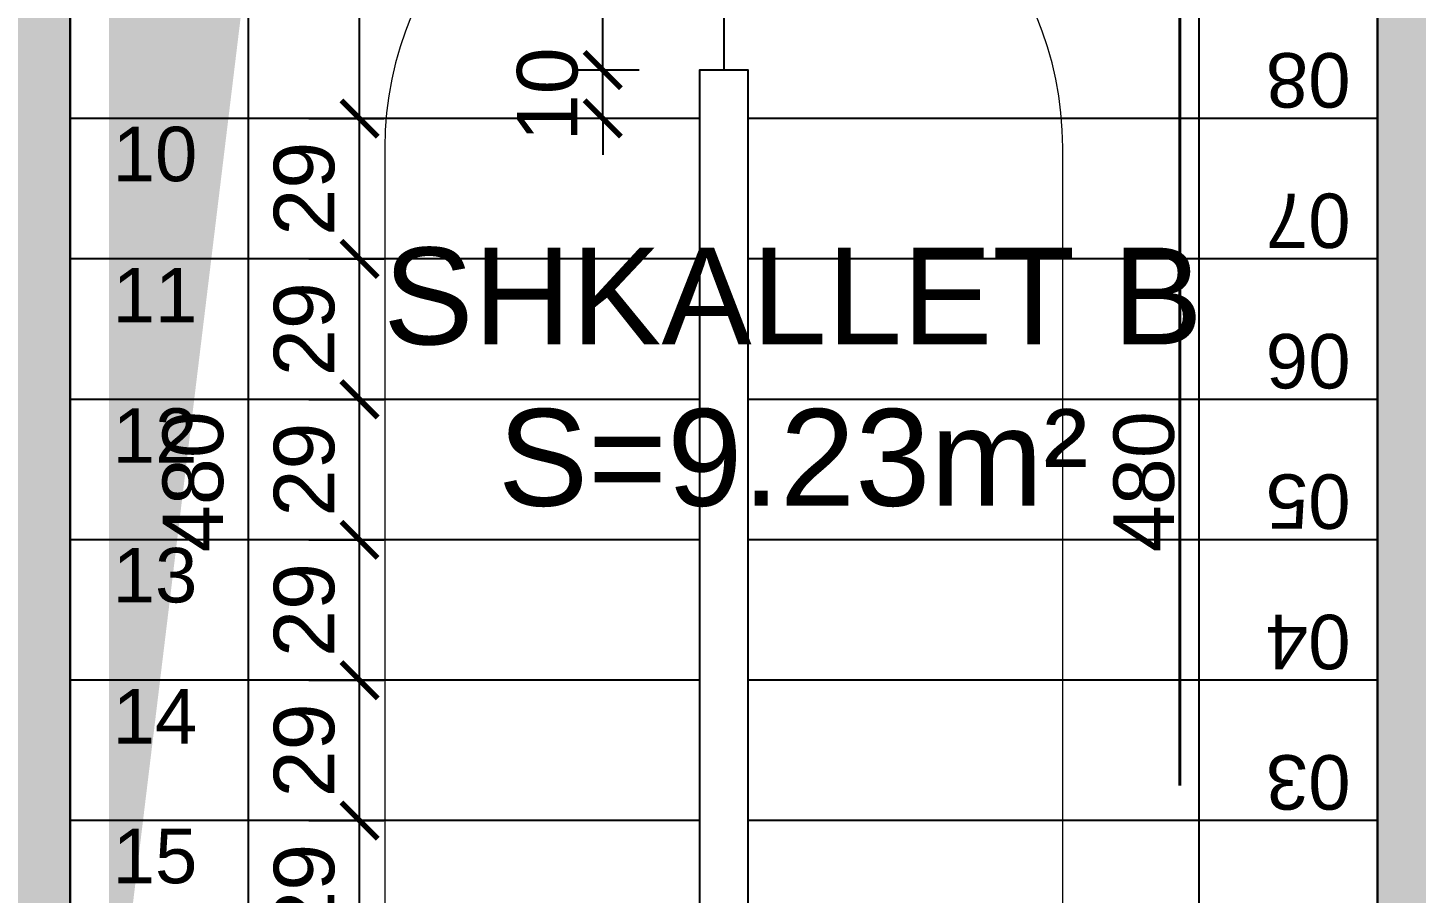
# Model space of a CAD drawing. Header units: feet. Extents: x 92587 to 97987, y -55119 to -48334.
# Drawn here: x 95570.4 to 95857.1, y -52407.4 to -52228.6 of the extents above; entities that cross this region are included whole.
import ezdxf

# ---------------------------------------------------------------- set-up
doc = ezdxf.new("R2010")
doc.units = ezdxf.units.FT
doc.header["$LTSCALE"] = 50
doc.header["$MEASUREMENT"] = 0
doc.linetypes.add('CONTINU', pattern=[0])
doc.linetypes.add('DASHED2', pattern=[9.525, 6.35, -3.175])
doc.layers.get('0').update_dxf_attribs({"color": 8})
doc.layers.add('ARCHITECTE', color=252, linetype='Continuous', lineweight=13)
for name, color, linetype in [('BETON COUPE', 3, 'CONTINU'), ('BETON TRAME', 252, 'Continuous'), ('BETON VU', 2, 'Continuous'), ('BORD', 5, 'Continuous'), ('COTE 50ème', 1, 'Continuous'), ('OMBRE', 253, 'Continuous'), ('TEXTE', 7, 'Continuous')]:
    doc.layers.add(name, color=color, linetype=linetype)
doc.layers.add('HORS GEL COTE', color=7, linetype='Continuous', lineweight=13, true_color=0x00661a)
doc.styles.add('RS_TEXT_1.50', font='arial.ttf', dxfattribs={"height": 12.5})
doc.styles.add('RS_TXT_50', font='arial.ttf', dxfattribs={"height": 12.5})
doc.dimstyles.new('RS_50CM_LINEAIRE', dxfattribs={"dimscale": 5, "dimtxt": 12.5, "dimasz": 1.5, "dimexe": 1, "dimexo": 2.5, "dimgap": 1, "dimtad": 1, "dimdec": 1, "dimrnd": 0.5, "dimdsep": 46, "dimtxsty": 'RS_TXT_50', "dimblk1": 'ARCHTICK', "dimblk2": 'ARCHTICK', "dimsah": 1, "dimcen": 2.5, "dimdle": 1, "dimclrt": 4, "dimadec": 0, "dimazin": 2, "dimtfac": 1, "dimtdec": 1, "dimtix": 1, "dimtmove": 2, "dimatfit": 3, "dimfxl": 1, "dimtolj": 1, "dimtzin": 0, "dimarcsym": 0})

# ---------------------------------------------------------------- blocks, each defined once
blk = doc.blocks.new('_ArchTick')
at = {"color": 0, "linetype": 'ByBlock', "const_width": 0.15}
blk.add_lwpolyline([(-0.5, -0.5), (0.5, 0.5)], dxfattribs=at)
blk = doc.blocks.new('*D1954')
at = {"layer": 'COTE 50ème', "color": 0, "lineweight": -2, "ltscale": 0.5, "transparency": 16777216}
for p, q in [((95812.3, -52567.36), (95812.3, -52077.36)), ((95816.61, -52082.36), (95807.3, -52082.36)), ((95836.61, -52562.36), (95807.3, -52562.36))]:
    blk.add_line(p, q, dxfattribs=at)
at = {"layer": 'Defpoints', "color": 0, "ltscale": 0.5, "transparency": 16777216}
for p in [(95812.3, -52082.36), (95829.11, -52082.36), (95849.11, -52562.36)]:
    blk.add_point(p, dxfattribs=at)
at = {"layer": 'COTE 50ème', "color": 0, "lineweight": -2, "ltscale": 0.5, "transparency": 16777216, "xscale": 7.5, "yscale": 7.5, "zscale": 7.5}
for p, rotation in [((95812.3, -52082.36), 90), ((95812.3, -52562.36), 270)]:
    blk.add_blockref('_ArchTick', p, dxfattribs=dict(at, rotation=rotation))
at = {"layer": 'COTE 50ème', "color": 4, "lineweight": 5, "ltscale": 0.5, "transparency": 16777216, "insert": (95800.92, -52322.36), "char_height": 12.5, "attachment_point": 5, "rotation": 90, "style": 'RS_TXT_50'}
blk.add_mtext('\\A1;480', dxfattribs=at)
blk = doc.blocks.new('*D1967')
at = {"layer": 'COTE 50ème', "color": 0, "lineweight": -2, "ltscale": 0.5, "transparency": 16777216}
for p, q in [((95615.92, -52567.36), (95615.92, -52077.36)), ((95611.61, -52082.36), (95620.92, -52082.36)), ((95591.61, -52562.36), (95620.92, -52562.36))]:
    blk.add_line(p, q, dxfattribs=at)
at = {"layer": 'Defpoints', "color": 0, "ltscale": 0.5, "transparency": 16777216}
for p in [(95599.11, -52082.36), (95615.92, -52082.36), (95579.11, -52562.36)]:
    blk.add_point(p, dxfattribs=at)
at = {"layer": 'COTE 50ème', "color": 0, "lineweight": -2, "ltscale": 0.5, "transparency": 16777216, "xscale": 7.5, "yscale": 7.5, "zscale": 7.5}
for p, rotation in [((95615.92, -52082.36), 90), ((95615.92, -52562.36), 270)]:
    blk.add_blockref('_ArchTick', p, dxfattribs=dict(at, rotation=rotation))
at = {"layer": 'COTE 50ème', "color": 4, "lineweight": 5, "ltscale": 0.5, "transparency": 16777216, "insert": (95604.54, -52322.36), "char_height": 12.5, "attachment_point": 5, "rotation": 90, "style": 'RS_TXT_50'}
blk.add_mtext('\\A1;480', dxfattribs=at)
blk = doc.blocks.new('*D1971')
at = {"layer": 'COTE 50ème', "color": 0, "lineweight": -2, "ltscale": 0.5, "transparency": 16777216}
for p, q in [((95638.88, -52426.36), (95638.88, -52387.36)), ((95628.42, -52392.36), (95643.88, -52392.36)), ((95628.42, -52421.36), (95643.88, -52421.36))]:
    blk.add_line(p, q, dxfattribs=at)
at = {"layer": 'Defpoints', "color": 0, "ltscale": 0.5, "transparency": 16777216}
for p in [(95615.92, -52392.36), (95638.88, -52392.36), (95615.92, -52421.36)]:
    blk.add_point(p, dxfattribs=at)
at = {"layer": 'COTE 50ème', "color": 0, "lineweight": -2, "ltscale": 0.5, "transparency": 16777216, "xscale": 7.5, "yscale": 7.5, "zscale": 7.5}
for p, rotation in [((95638.88, -52392.36), 90), ((95638.88, -52421.36), 270)]:
    blk.add_blockref('_ArchTick', p, dxfattribs=dict(at, rotation=rotation))
at = {"layer": 'COTE 50ème', "color": 4, "lineweight": 5, "ltscale": 0.5, "transparency": 16777216, "insert": (95627.5, -52406.86), "char_height": 12.5, "attachment_point": 5, "rotation": 90, "style": 'RS_TXT_50'}
blk.add_mtext('\\A1;29', dxfattribs=at)
blk = doc.blocks.new('*D1972')
at = {"layer": 'COTE 50ème', "color": 0, "lineweight": -2, "ltscale": 0.5, "transparency": 16777216}
for p, q in [((95638.88, -52397.36), (95638.88, -52358.36)), ((95628.42, -52363.36), (95643.88, -52363.36)), ((95628.42, -52392.36), (95643.88, -52392.36))]:
    blk.add_line(p, q, dxfattribs=at)
at = {"layer": 'Defpoints', "color": 0, "ltscale": 0.5, "transparency": 16777216}
for p in [(95615.92, -52363.36), (95638.88, -52363.36), (95615.92, -52392.36)]:
    blk.add_point(p, dxfattribs=at)
at = {"layer": 'COTE 50ème', "color": 0, "lineweight": -2, "ltscale": 0.5, "transparency": 16777216, "xscale": 7.5, "yscale": 7.5, "zscale": 7.5}
for p, rotation in [((95638.88, -52363.36), 90), ((95638.88, -52392.36), 270)]:
    blk.add_blockref('_ArchTick', p, dxfattribs=dict(at, rotation=rotation))
at = {"layer": 'COTE 50ème', "color": 4, "lineweight": 5, "ltscale": 0.5, "transparency": 16777216, "insert": (95627.5, -52377.86), "char_height": 12.5, "attachment_point": 5, "rotation": 90, "style": 'RS_TXT_50'}
blk.add_mtext('\\A1;29', dxfattribs=at)
blk = doc.blocks.new('*D1973')
at = {"layer": 'COTE 50ème', "color": 0, "lineweight": -2, "ltscale": 0.5, "transparency": 16777216}
for p, q in [((95638.88, -52368.36), (95638.88, -52329.36)), ((95628.42, -52334.36), (95643.88, -52334.36)), ((95628.42, -52363.36), (95643.88, -52363.36))]:
    blk.add_line(p, q, dxfattribs=at)
at = {"layer": 'Defpoints', "color": 0, "ltscale": 0.5, "transparency": 16777216}
for p in [(95615.92, -52334.36), (95638.88, -52334.36), (95615.92, -52363.36)]:
    blk.add_point(p, dxfattribs=at)
at = {"layer": 'COTE 50ème', "color": 0, "lineweight": -2, "ltscale": 0.5, "transparency": 16777216, "xscale": 7.5, "yscale": 7.5, "zscale": 7.5}
for p, rotation in [((95638.88, -52334.36), 90), ((95638.88, -52363.36), 270)]:
    blk.add_blockref('_ArchTick', p, dxfattribs=dict(at, rotation=rotation))
at = {"layer": 'COTE 50ème', "color": 4, "lineweight": 5, "ltscale": 0.5, "transparency": 16777216, "insert": (95627.5, -52348.86), "char_height": 12.5, "attachment_point": 5, "rotation": 90, "style": 'RS_TXT_50'}
blk.add_mtext('\\A1;29', dxfattribs=at)
blk = doc.blocks.new('*D1974')
at = {"layer": 'COTE 50ème', "color": 0, "lineweight": -2, "ltscale": 0.5, "transparency": 16777216}
for p, q in [((95638.88, -52339.36), (95638.88, -52300.36)), ((95628.42, -52305.36), (95643.88, -52305.36)), ((95628.42, -52334.36), (95643.88, -52334.36))]:
    blk.add_line(p, q, dxfattribs=at)
at = {"layer": 'Defpoints', "color": 0, "ltscale": 0.5, "transparency": 16777216}
for p in [(95615.92, -52305.36), (95638.88, -52305.36), (95615.92, -52334.36)]:
    blk.add_point(p, dxfattribs=at)
at = {"layer": 'COTE 50ème', "color": 0, "lineweight": -2, "ltscale": 0.5, "transparency": 16777216, "xscale": 7.5, "yscale": 7.5, "zscale": 7.5}
for p, rotation in [((95638.88, -52305.36), 90), ((95638.88, -52334.36), 270)]:
    blk.add_blockref('_ArchTick', p, dxfattribs=dict(at, rotation=rotation))
at = {"layer": 'COTE 50ème', "color": 4, "lineweight": 5, "ltscale": 0.5, "transparency": 16777216, "insert": (95627.5, -52319.86), "char_height": 12.5, "attachment_point": 5, "rotation": 90, "style": 'RS_TXT_50'}
blk.add_mtext('\\A1;29', dxfattribs=at)
blk = doc.blocks.new('*D1975')
at = {"layer": 'COTE 50ème', "color": 0, "lineweight": -2, "ltscale": 0.5, "transparency": 16777216}
for p, q in [((95638.88, -52310.36), (95638.88, -52271.36)), ((95628.42, -52276.36), (95643.88, -52276.36)), ((95628.42, -52305.36), (95643.88, -52305.36))]:
    blk.add_line(p, q, dxfattribs=at)
at = {"layer": 'Defpoints', "color": 0, "ltscale": 0.5, "transparency": 16777216}
for p in [(95615.92, -52276.36), (95638.88, -52276.36), (95615.92, -52305.36)]:
    blk.add_point(p, dxfattribs=at)
at = {"layer": 'COTE 50ème', "color": 0, "lineweight": -2, "ltscale": 0.5, "transparency": 16777216, "xscale": 7.5, "yscale": 7.5, "zscale": 7.5}
for p, rotation in [((95638.88, -52276.36), 90), ((95638.88, -52305.36), 270)]:
    blk.add_blockref('_ArchTick', p, dxfattribs=dict(at, rotation=rotation))
at = {"layer": 'COTE 50ème', "color": 4, "lineweight": 5, "ltscale": 0.5, "transparency": 16777216, "insert": (95627.5, -52290.86), "char_height": 12.5, "attachment_point": 5, "rotation": 90, "style": 'RS_TXT_50'}
blk.add_mtext('\\A1;29', dxfattribs=at)
blk = doc.blocks.new('*D1976')
at = {"layer": 'COTE 50ème', "color": 0, "lineweight": -2, "ltscale": 0.5, "transparency": 16777216}
for p, q in [((95638.88, -52281.36), (95638.88, -52242.36)), ((95628.42, -52247.36), (95643.88, -52247.36)), ((95628.42, -52276.36), (95643.88, -52276.36))]:
    blk.add_line(p, q, dxfattribs=at)
at = {"layer": 'Defpoints', "color": 0, "ltscale": 0.5, "transparency": 16777216}
for p in [(95615.92, -52247.36), (95638.88, -52247.36), (95615.92, -52276.36)]:
    blk.add_point(p, dxfattribs=at)
at = {"layer": 'COTE 50ème', "color": 0, "lineweight": -2, "ltscale": 0.5, "transparency": 16777216, "xscale": 7.5, "yscale": 7.5, "zscale": 7.5}
for p, rotation in [((95638.88, -52247.36), 90), ((95638.88, -52276.36), 270)]:
    blk.add_blockref('_ArchTick', p, dxfattribs=dict(at, rotation=rotation))
at = {"layer": 'COTE 50ème', "color": 4, "lineweight": 5, "ltscale": 0.5, "transparency": 16777216, "insert": (95627.5, -52261.86), "char_height": 12.5, "attachment_point": 5, "rotation": 90, "style": 'RS_TXT_50'}
blk.add_mtext('\\A1;29', dxfattribs=at)
blk = doc.blocks.new('*D1977')
at = {"layer": 'COTE 50ème', "color": 0, "lineweight": -2, "ltscale": 0.5, "transparency": 16777216}
for p, q in [((95638.88, -52252.36), (95638.88, -52102.36)), ((95628.42, -52107.36), (95643.88, -52107.36)), ((95628.42, -52247.36), (95643.88, -52247.36))]:
    blk.add_line(p, q, dxfattribs=at)
at = {"layer": 'Defpoints', "color": 0, "ltscale": 0.5, "transparency": 16777216}
for p in [(95615.92, -52107.36), (95638.88, -52107.36), (95615.92, -52247.36)]:
    blk.add_point(p, dxfattribs=at)
at = {"layer": 'COTE 50ème', "color": 0, "lineweight": -2, "ltscale": 0.5, "transparency": 16777216, "xscale": 7.5, "yscale": 7.5, "zscale": 7.5}
for p, rotation in [((95638.88, -52107.36), 90), ((95638.88, -52247.36), 270)]:
    blk.add_blockref('_ArchTick', p, dxfattribs=dict(at, rotation=rotation))
at = {"layer": 'COTE 50ème', "color": 4, "lineweight": 5, "ltscale": 0.5, "transparency": 16777216, "insert": (95627.5, -52177.36), "char_height": 12.5, "attachment_point": 5, "rotation": 90, "style": 'RS_TXT_50'}
blk.add_mtext('\\A1;140', dxfattribs=at)
blk = doc.blocks.new('*D1978')
at = {"layer": 'COTE 50ème', "color": 0, "lineweight": -2, "ltscale": 0.5, "transparency": 16777216}
for p, q in [((95689.11, -52237.36), (95689.11, -52229.86)), ((95696.61, -52237.36), (95684.11, -52237.36)), ((95689.11, -52247.36), (95689.11, -52237.36)), ((95696.61, -52247.36), (95684.11, -52247.36)), ((95689.11, -52247.36), (95689.11, -52254.86))]:
    blk.add_line(p, q, dxfattribs=at)
at = {"layer": 'Defpoints', "color": 0, "ltscale": 0.5, "transparency": 16777216}
for p in [(95689.11, -52237.36), (95709.11, -52237.36), (95709.11, -52247.36)]:
    blk.add_point(p, dxfattribs=at)
at = {"layer": 'COTE 50ème', "color": 0, "lineweight": -2, "ltscale": 0.5, "transparency": 16777216, "xscale": 7.5, "yscale": 7.5, "zscale": 7.5}
for p, rotation in [((95689.11, -52237.36), 270), ((95689.11, -52247.36), 90)]:
    blk.add_blockref('_ArchTick', p, dxfattribs=dict(at, rotation=rotation))
at = {"layer": 'COTE 50ème', "color": 4, "lineweight": 5, "ltscale": 0.5, "transparency": 16777216, "insert": (95677.73, -52242.36), "char_height": 12.5, "attachment_point": 5, "rotation": 90, "style": 'RS_TXT_50'}
blk.add_mtext('\\A1;10', dxfattribs=at)
blk = doc.blocks.new('*D1979')
at = {"layer": 'COTE 50ème', "color": 0, "lineweight": -2, "ltscale": 0.5, "transparency": 16777216}
for p, q in [((95689.11, -52242.36), (95689.11, -52102.36)), ((95701.61, -52107.36), (95684.11, -52107.36)), ((95696.61, -52237.36), (95684.11, -52237.36))]:
    blk.add_line(p, q, dxfattribs=at)
at = {"layer": 'Defpoints', "color": 0, "ltscale": 0.5, "transparency": 16777216}
for p in [(95689.11, -52107.36), (95714.11, -52107.36), (95709.11, -52237.36)]:
    blk.add_point(p, dxfattribs=at)
at = {"layer": 'COTE 50ème', "color": 0, "lineweight": -2, "ltscale": 0.5, "transparency": 16777216, "xscale": 7.5, "yscale": 7.5, "zscale": 7.5}
for p, rotation in [((95689.11, -52107.36), 90), ((95689.11, -52237.36), 270)]:
    blk.add_blockref('_ArchTick', p, dxfattribs=dict(at, rotation=rotation))
at = {"layer": 'COTE 50ème', "color": 4, "lineweight": 5, "ltscale": 0.5, "transparency": 16777216, "insert": (95677.73, -52172.36), "char_height": 12.5, "attachment_point": 5, "rotation": 90, "style": 'RS_TXT_50'}
blk.add_mtext('\\A1;130', dxfattribs=at)

msp = doc.modelspace()

# ---------------------------------------------------------------- hatches: boundary and pattern name
at = {"layer": 'BETON TRAME', "transparency": 33554559}
h = msp.add_hatch(color=256, dxfattribs=at)
h.dxf.hatch_style = 1
h.paths.add_polyline_path([(95944.11, -52797.36), (95979.11, -52797.36), (95979.11, -53447.36), (95944.11, -53447.36), (95944.11, -53272.36), (95484.11, -53272.36), (95484.11, -53447.36), (95449.11, -53447.36), (95449.11, -52797.36), (95484.11, -52797.36), (95484.11, -53232.36), (95694.11, -53232.36), (95694.11, -52902.36), (95734.11, -52902.36), (95734.11, -53232.36), (95944.11, -53232.36)])
h.paths.add_polyline_path([(96814.11, -54122.36), (96814.11, -54072.36), (96679.11, -54072.36), (96679.11, -54122.36)])
h.paths.add_polyline_path([(96079.11, -54122.36), (96079.11, -54072.36), (95944.11, -54072.36), (95944.11, -54122.36)])
h.paths.add_polyline_path([(95484.11, -54122.36), (95484.11, -54072.36), (95349.11, -54072.36), (95349.11, -54122.36)])
h.paths.add_polyline_path([(94749.11, -54122.36), (94749.11, -54072.36), (94614.11, -54072.36), (94614.11, -54122.36)])
h.paths.add_polyline_path([(94749.11, -53447.36), (94749.11, -53397.36), (94614.11, -53397.36), (94614.11, -53447.36)])
h.paths.add_polyline_path([(96814.11, -53447.36), (96814.11, -53397.36), (96679.11, -53397.36), (96679.11, -53447.36)])
h.paths.add_polyline_path([(96814.11, -52847.36), (96814.11, -52797.36), (96679.11, -52797.36), (96679.11, -52847.36)])
h.paths.add_polyline_path([(94749.11, -52847.36), (94749.11, -52797.36), (94614.11, -52797.36), (94614.11, -52847.36)])
h.paths.add_polyline_path([(94749.11, -52107.36), (94749.11, -52057.36), (94614.11, -52057.36), (94614.11, -52107.36)])
h.paths.add_polyline_path([(96679.11, -52057.36), (96679.11, -52107.36), (96814.11, -52107.36), (96814.11, -52057.36)])
h.paths.add_polyline_path([(95984.11, -52107.36), (95984.11, -52057.36), (95874.11, -52057.36), (95874.11, -52107.36)])
h.paths.add_polyline_path([(95554.11, -52107.36), (95554.11, -52057.36), (95444.11, -52057.36), (95444.11, -52107.36)])
h.paths.add_polyline_path([(95579.11, -52057.36), (95554.11, -52057.36), (95554.11, -52562.36), (95579.11, -52562.36)])
h.paths.add_polyline_path([(95874.11, -52057.36), (95849.11, -52057.36), (95849.11, -52562.36), (95874.11, -52562.36)])

# ---------------------------------------------------------------- linework, layer by layer
at = {"layer": 'ARCHITECTE'}
msp.add_lwpolyline([(95784.11, -52450.36), (95784.11, -52253.36, 1), (95644.11, -52253.36), (95644.11, -52450.36), (95579.11, -52435.58), (95709.11, -52435.58), (95644.11, -52450.36)], format="xyb", dxfattribs=at)
at = {"layer": 'BETON COUPE'}
for points in [[(95579.11, -52057.36), (95554.11, -52057.36), (95554.11, -52562.36), (95579.11, -52562.36)], [(95874.11, -52057.36), (95849.11, -52057.36), (95849.11, -52562.36), (95874.11, -52562.36)]]:
    msp.add_lwpolyline(points, close=True, dxfattribs=at)
at = {"layer": 'BETON VU'}
msp.add_lwpolyline([(95849.11, -52450.36), (95719.11, -52450.36), (95719.11, -52237.36), (95709.11, -52237.36), (95709.11, -52450.36), (95579.11, -52450.36), (95579.11, -52107.36), (95849.11, -52107.36)], close=True, dxfattribs=at)
for points in [[(95714.11, -52107.36), (95714.11, -52237.36)], [(95709.11, -52247.36), (95579.11, -52247.36)], [(95849.11, -52247.36), (95719.11, -52247.36)], [(95709.11, -52276.36), (95579.11, -52276.36)], [(95849.11, -52276.36), (95719.11, -52276.36)], [(95709.11, -52305.36), (95579.11, -52305.36)], [(95849.11, -52305.36), (95719.11, -52305.36)], [(95709.11, -52334.36), (95579.11, -52334.36)], [(95849.11, -52334.36), (95719.11, -52334.36)], [(95709.11, -52363.36), (95579.11, -52363.36)], [(95849.11, -52363.36), (95719.11, -52363.36)], [(95709.11, -52392.36), (95579.11, -52392.36)], [(95849.11, -52392.36), (95719.11, -52392.36)]]:
    msp.add_lwpolyline(points, dxfattribs=at)
at = {"layer": 'BORD'}
msp.add_lwpolyline([(95849.11, -52107.36), (95579.11, -52107.36), (95579.11, -52421.36), (95849.11, -52421.36)], close=True, dxfattribs=at)
at = {"layer": 'HORS GEL COTE', "linetype": 'DASHED2', "lineweight": 40, "ltscale": 0.5}
msp.add_line((95808.27, -49130.71), (95808.27, -54862.41), dxfattribs=at)
at = {"layer": 'OMBRE'}
msp.add_solid([(95587.11, -52450.36), (95587.11, -52115.36), (95623.42, -52151.67)], dxfattribs=at)

# ---------------------------------------------------------------- texts
at = {"layer": 'TEXTE', "char_height": 11.25, "width": 4.092726157978177e-13, "attachment_point": 9, "rotation": 180, "style": 'RS_TEXT_1.50'}
for s, insert in [('08', (95826.07, -52233.69)), ('08', (95826.07, -52233.69)), ('07', (95826.07, -52262.69)), ('07', (95826.07, -52262.69)), ('06', (95826.07, -52291.69)), ('06', (95826.07, -52291.69)), ('05', (95826.07, -52320.69)), ('05', (95826.07, -52320.69)), ('04', (95826.07, -52349.69)), ('04', (95826.07, -52349.69)), ('03', (95826.07, -52378.69)), ('03', (95826.07, -52378.69))]:
    msp.add_mtext(s, dxfattribs=dict(at, insert=insert))
at = {"layer": 'TEXTE', "style": 'RS_TEXT_1.50'}
for s, insert, char_height, width, attachment_point in [('10', (95587.9, -52260.46), 11.25, 4.092726157978177e-13, 7), ('10', (95587.9, -52260.46), 11.25, 4.092726157978177e-13, 7), ('SHKALLET B\\PS=9.23m²', (95728.41, -52300.82), 20, 187.8585, 5), ('11', (95587.9, -52289.46), 11.25, 4.092726157978177e-13, 7), ('11', (95587.9, -52289.46), 11.25, 4.092726157978177e-13, 7), ('12', (95587.9, -52318.46), 11.25, 4.092726157978177e-13, 7), ('12', (95587.9, -52318.46), 11.25, 4.092726157978177e-13, 7), ('13', (95587.9, -52347.46), 11.25, 4.092726157978177e-13, 7), ('13', (95587.9, -52347.46), 11.25, 4.092726157978177e-13, 7), ('14', (95587.9, -52376.46), 11.25, 4.092726157978177e-13, 7), ('14', (95587.9, -52376.46), 11.25, 4.092726157978177e-13, 7), ('15', (95587.9, -52405.46), 11.25, 4.092726157978177e-13, 7), ('15', (95587.9, -52405.46), 11.25, 4.092726157978177e-13, 7)]:
    msp.add_mtext(s, dxfattribs=dict(at, insert=insert, char_height=char_height, width=width, attachment_point=attachment_point))

# ---------------------------------------------------------------- dimensions: what is measured, and where the dimension line sits
at = {"layer": 'COTE 50ème', "lineweight": 5, "ltscale": 0.5}
for base, p1, p2, picture, middle in [((95615.92, -52082.36), (95579.11, -52562.36), (95599.11, -52082.36), '*D1967', (95604.54, -52322.36)), ((95812.3, -52082.36), (95849.11, -52562.36), (95829.11, -52082.36), '*D1954', (95800.92, -52322.36)), ((95638.88, -52107.36), (95615.92, -52247.36), (95615.92, -52107.36), '*D1977', (95627.5, -52177.36)), ((95689.11, -52107.36), (95709.11, -52237.36), (95714.11, -52107.36), '*D1979', (95677.73, -52172.36)), ((95689.11, -52237.36), (95709.11, -52247.36), (95709.11, -52237.36), '*D1978', (95677.73, -52242.36)), ((95638.88, -52247.36), (95615.92, -52276.36), (95615.92, -52247.36), '*D1976', (95627.5, -52261.86)), ((95638.88, -52276.36), (95615.92, -52305.36), (95615.92, -52276.36), '*D1975', (95627.5, -52290.86)), ((95638.88, -52305.36), (95615.92, -52334.36), (95615.92, -52305.36), '*D1974', (95627.5, -52319.86)), ((95638.88, -52334.36), (95615.92, -52363.36), (95615.92, -52334.36), '*D1973', (95627.5, -52348.86)), ((95638.88, -52363.36), (95615.92, -52392.36), (95615.92, -52363.36), '*D1972', (95627.5, -52377.86)), ((95638.88, -52392.36), (95615.92, -52421.36), (95615.92, -52392.36), '*D1971', (95627.5, -52406.86))]:
    dim = msp.add_linear_dim(base=base, p1=p1, p2=p2, angle=90, dimstyle='RS_50CM_LINEAIRE', dxfattribs=at)
    dim.commit()
    dim.dimension.update_dxf_attribs({"geometry": picture, "text_midpoint": middle})

doc.saveas('drawing.dxf')
